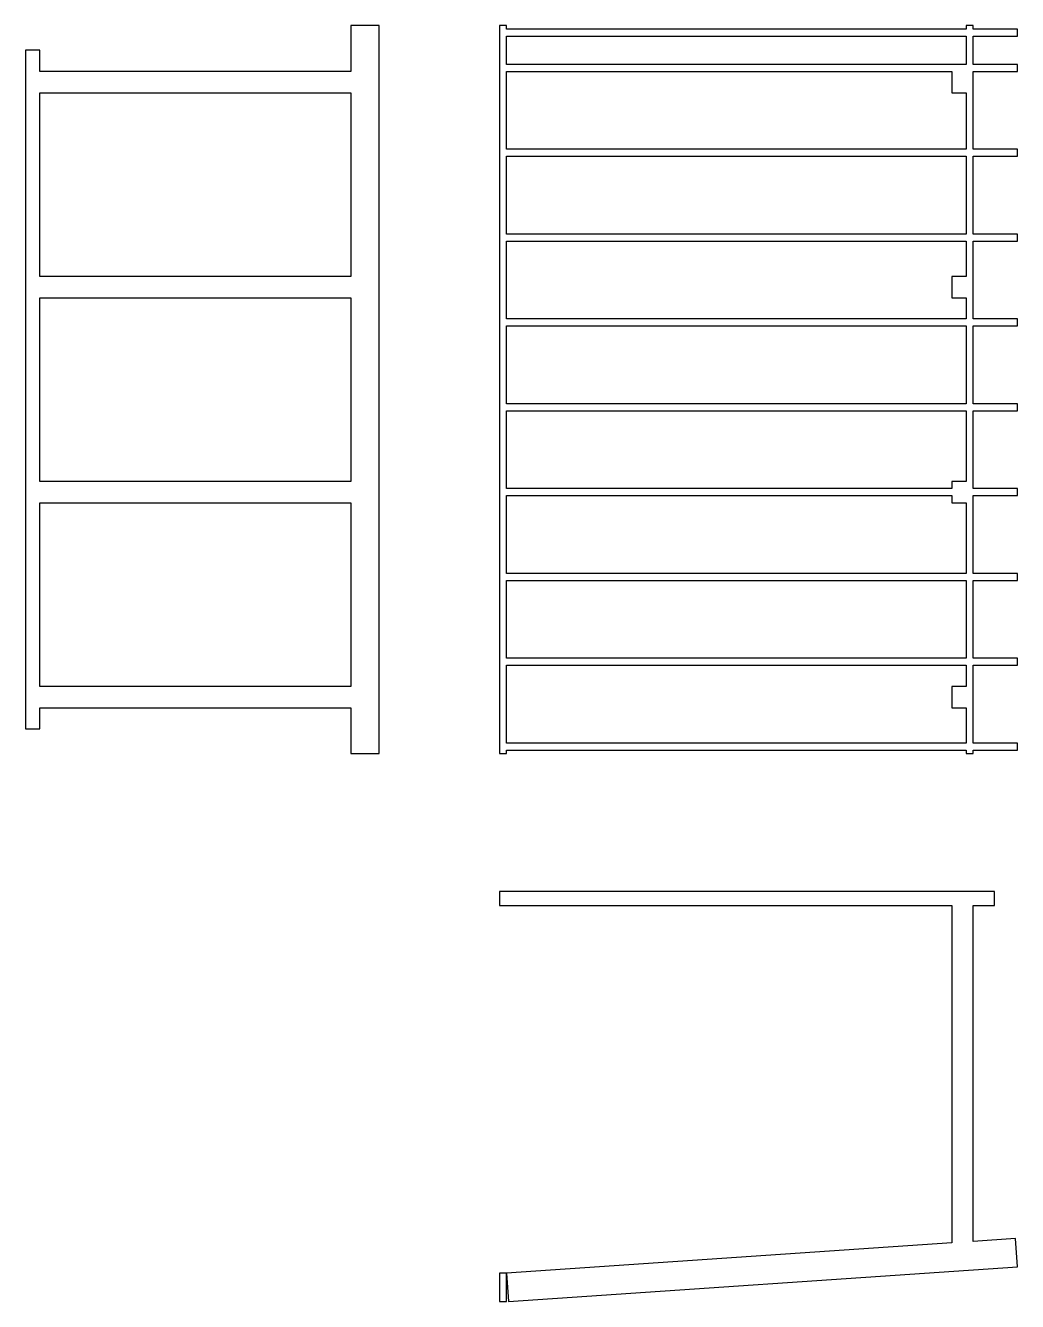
# Model space of a CAD drawing. Header units: metres. Extents: x -134 to 147, y -162 to 199.
import ezdxf

# ---------------------------------------------------------------- set-up
doc = ezdxf.new("R2010")
doc.units = ezdxf.units.M

msp = doc.modelspace()

# ---------------------------------------------------------------- linework, layer by layer
for p, q in [((-34, 199), (-42, 199)), ((-42, 199), (-42, 186)), ((-34, -7), (-34, 199)), ((2, 199), (0, 199)), ((0, 199), (0, -7)), ((2, 198), (2, 199)), ((134, 199), (132, 199)), ((132, 199), (132, 198)), ((134, 198), (134, 199)), ((132, 198), (2, 198)), ((2, 188), (2, 196)), ((2, 196), (132, 196)), ((132, 196), (132, 188)), ((146.516, 198), (134, 198)), ((134, 188), (134, 196)), ((134, 196), (146.516, 196)), ((146.516, 196), (146.516, 198)), ((-130, 192), (-134, 192)), ((-134, 192), (-134, 0)), ((-130, 186), (-130, 192)), ((132, 188), (2, 188)), ((146.516, 188), (134, 188)), ((146.516, 186), (146.516, 188)), ((-42, 186), (-130, 186)), ((2, 164), (2, 186)), ((2, 186), (128, 186)), ((128, 186), (128, 180)), ((134, 164), (134, 186)), ((134, 186), (146.516, 186)), ((-130, 128), (-130, 180)), ((-130, 180), (-42, 180)), ((-42, 180), (-42, 128)), ((128, 180), (132, 180)), ((132, 180), (132, 164)), ((132, 164), (2, 164)), ((146.516, 164), (134, 164)), ((146.516, 162), (146.516, 164)), ((2, 140), (2, 162)), ((2, 162), (132, 162)), ((132, 162), (132, 140)), ((134, 140), (134, 162)), ((134, 162), (146.516, 162)), ((132, 140), (2, 140)), ((2, 116), (2, 138)), ((2, 138), (132, 138)), ((132, 138), (132, 128)), ((146.516, 140), (134, 140)), ((134, 116), (134, 138)), ((134, 138), (146.516, 138)), ((146.516, 138), (146.516, 140)), ((-42, 128), (-130, 128)), ((132, 128), (128, 128)), ((128, 128), (128, 122)), ((-130, 70), (-130, 122)), ((-130, 122), (-42, 122)), ((-42, 122), (-42, 70)), ((128, 122), (132, 122)), ((132, 122), (132, 116)), ((132, 116), (2, 116)), ((146.516, 116), (134, 116)), ((146.516, 114), (146.516, 116)), ((2, 92), (2, 114)), ((2, 114), (132, 114)), ((132, 114), (132, 92)), ((134, 92), (134, 114)), ((134, 114), (146.516, 114)), ((132, 92), (2, 92)), ((146.516, 92), (134, 92)), ((146.516, 90), (146.516, 92)), ((2, 68), (2, 90)), ((2, 90), (132, 90)), ((132, 90), (132, 70)), ((134, 68), (134, 90)), ((134, 90), (146.516, 90)), ((-42, 70), (-130, 70)), ((132, 70), (128, 70)), ((128, 70), (128, 68)), ((128, 68), (2, 68)), ((2, 44), (2, 66)), ((2, 66), (128, 66)), ((128, 66), (128, 64)), ((146.516, 68), (134, 68)), ((134, 44), (134, 66)), ((134, 66), (146.516, 66)), ((146.516, 66), (146.516, 68)), ((-130, 12), (-130, 64)), ((-130, 64), (-42, 64)), ((-42, 64), (-42, 12)), ((128, 64), (132, 64)), ((132, 64), (132, 44)), ((132, 44), (2, 44)), ((146.516, 44), (134, 44)), ((146.516, 42), (146.516, 44)), ((2, 20), (2, 42)), ((2, 42), (132, 42)), ((132, 42), (132, 20)), ((134, 20), (134, 42)), ((134, 42), (146.516, 42)), ((132, 20), (2, 20)), ((146.516, 20), (134, 20)), ((146.516, 18), (146.516, 20)), ((2, -4), (2, 18)), ((2, 18), (132, 18)), ((132, 18), (132, 12)), ((134, -4), (134, 18)), ((134, 18), (146.516, 18)), ((-42, 12), (-130, 12)), ((132, 12), (128, 12)), ((128, 12), (128, 6)), ((-130, 0), (-130, 6)), ((-130, 6), (-42, 6)), ((-42, 6), (-42, -7)), ((128, 6), (132, 6)), ((132, 6), (132, -4)), ((-134, 0), (-130, 0)), ((-42, -7), (-34, -7)), ((0, -7), (2, -7)), ((132, -4), (2, -4)), ((2, -6), (132, -6)), ((2, -7), (2, -6)), ((132, -6), (132, -7)), ((132, -7), (134, -7)), ((146.516, -4), (134, -4)), ((134, -7), (134, -6)), ((134, -6), (146.516, -6)), ((146.516, -6), (146.516, -4)), ((140, -46), (0, -46)), ((0, -46), (0, -50)), ((140, -50), (140, -46)), ((0, -50), (128, -50)), ((128, -50), (128, -145.409)), ((134, -145), (134, -50)), ((134, -50), (140, -50)), ((145.972, -144.184), (134, -145)), ((146.516, -152.165), (145.972, -144.184)), ((128, -145.409), (2, -154)), ((2, -154), (0, -154)), ((0, -154), (0, -162)), ((2, -154), (2.544, -161.981)), ((2, -162), (2, -154)), ((2.544, -161.981), (146.516, -152.165)), ((0, -162), (2, -162))]:
    msp.add_line(p, q)

doc.saveas('drawing.dxf')
